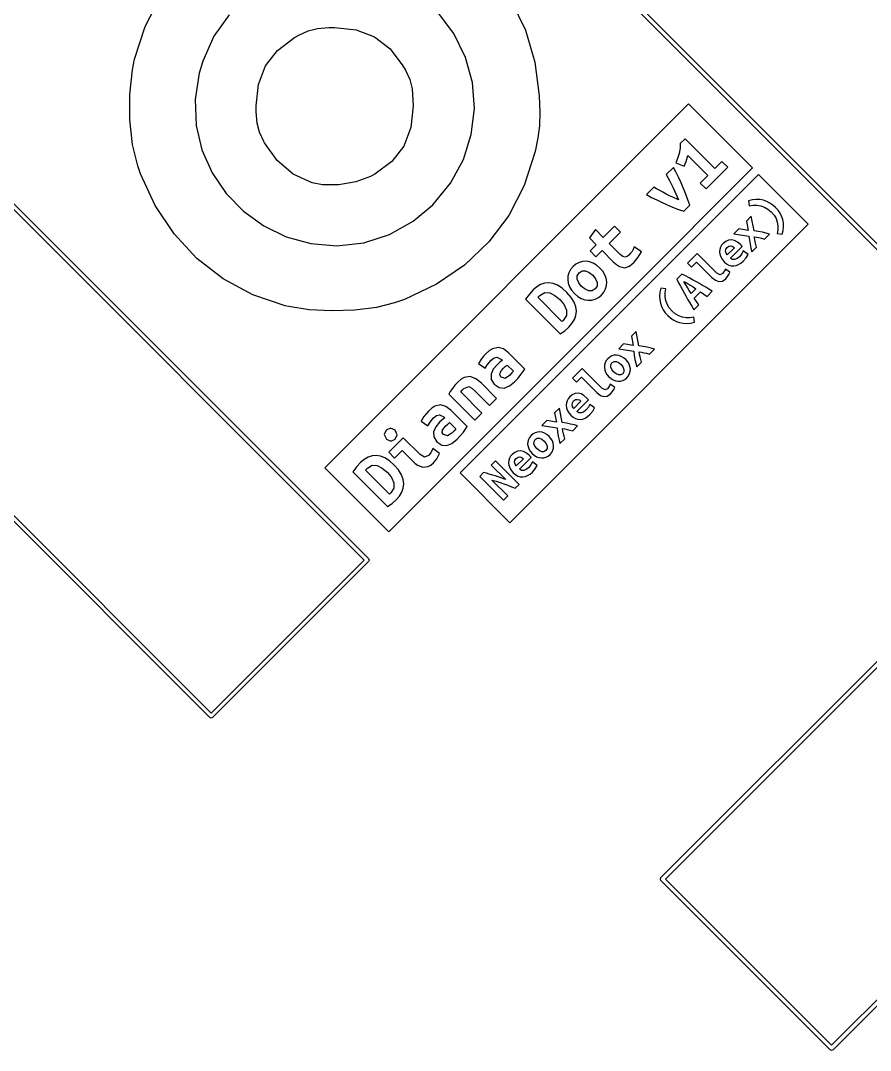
# Model space of a CAD drawing. Extents: x 105.3 to 189, y -138.1 to -56.1.
# Drawn here: x 139.24 to 164.11, y -138.14 to -108 of the extents above; entities that cross this region are included whole.
import ezdxf

# ---------------------------------------------------------------- set-up
doc = ezdxf.new("R2010")
doc.units = 0
doc.layers.add('BLACK', color=7, linetype='CONTINUOUS')

msp = doc.modelspace()

# ---------------------------------------------------------------- linework, layer by layer
at = {"layer": 'BLACK', "linetype": 'CONTINUOUS'}
for p, q in [((149.292, -123.789), (128.199, -102.696)), ((128.241, -102.569), (149.419, -123.746)), ((142.883, -108.177), (143.328, -107.309)), ((153.601, -107.421), (154.017, -108.282)), ((145.339, -107.834), (144.898, -108.46)), ((151.923, -108.382), (151.437, -107.745)), ((166.444, -116.849), (157.251, -107.656)), ((157.379, -107.614), (166.486, -116.721)), ((142.573, -109.133), (142.883, -108.177)), ((157.982, -133.078), (182.978, -108.082)), ((144.898, -108.46), (144.569, -109.187)), ((147.252, -108.501), (147.386, -108.426)), ((147.386, -108.426), (147.659, -108.302)), ((147.659, -108.302), (147.925, -108.234)), ((147.925, -108.234), (148.256, -108.207)), ((148.256, -108.207), (148.43, -108.204)), ((148.43, -108.204), (149.061, -108.271)), ((149.061, -108.271), (149.601, -108.477)), ((149.601, -108.477), (150.056, -108.827)), ((152.265, -109.08), (151.923, -108.382)), ((154.017, -108.282), (154.294, -109.215)), ((183.023, -108.217), (158.117, -133.123)), ((146.757, -108.874), (147.252, -108.501)), ((146.407, -109.329), (146.757, -108.874)), ((150.056, -108.827), (150.429, -109.322)), ((152.464, -109.818), (152.265, -109.08)), ((142.51, -109.442), (142.573, -109.133)), ((144.569, -109.187), (144.464, -109.536)), ((146.201, -109.869), (146.407, -109.329)), ((150.429, -109.322), (150.504, -109.456)), ((154.294, -109.215), (154.421, -110.208)), ((142.434, -110.162), (142.51, -109.442)), ((144.464, -109.536), (144.343, -110.315)), ((150.504, -109.456), (150.628, -109.729)), ((146.134, -110.5), (146.201, -109.869)), ((150.628, -109.729), (150.696, -109.995)), ((152.519, -110.576), (152.464, -109.818)), ((142.434, -110.315), (142.434, -110.162)), ((150.696, -109.995), (150.723, -110.326)), ((154.421, -110.208), (154.436, -110.691)), ((142.436, -110.91), (142.434, -110.315)), ((144.343, -110.315), (144.376, -111.07)), ((146.137, -110.674), (146.134, -110.5)), ((150.726, -110.5), (150.658, -111.132)), ((150.723, -110.326), (150.726, -110.5)), ((152.43, -111.333), (152.519, -110.576)), ((158.434, -110.791), (158.785, -110.44)), ((158.785, -110.44), (160.66, -112.315)), ((146.164, -111.005), (146.137, -110.674)), ((148.491, -120.734), (158.434, -110.791)), ((154.436, -110.691), (154.423, -111.078)), ((142.513, -111.628), (142.436, -110.91)), ((144.376, -111.07), (144.547, -111.789)), ((146.232, -111.271), (146.164, -111.005)), ((150.658, -111.132), (150.451, -111.674)), ((154.423, -111.078), (154.379, -111.435)), ((146.356, -111.544), (146.232, -111.271)), ((152.198, -112.068), (152.43, -111.333)), ((154.379, -111.435), (154.296, -111.831)), ((158.687, -111.458), (158.546, -111.6)), ((159.557, -112.329), (158.687, -111.458)), ((142.665, -112.255), (142.513, -111.628)), ((144.547, -111.789), (144.845, -112.456)), ((146.378, -111.584), (146.356, -111.544)), ((146.748, -112.101), (146.378, -111.584)), ((150.451, -111.674), (150.103, -112.126)), ((158.539, -111.738), (158.51, -111.888)), ((158.546, -111.6), (158.539, -111.738)), ((151.822, -112.762), (152.198, -112.068)), ((154.287, -111.867), (153.975, -112.829)), ((154.296, -111.831), (154.287, -111.867)), ((158.468, -112.034), (158.419, -112.16)), ((158.51, -111.888), (158.468, -112.034)), ((158.72, -112.121), (158.768, -111.953)), ((158.768, -111.953), (159.35, -112.536)), ((142.746, -112.483), (142.665, -112.255)), ((147.218, -112.494), (146.748, -112.101)), ((150.103, -112.126), (149.611, -112.493)), ((158.349, -112.299), (158.138, -112.509)), ((158.429, -112.452), (158.349, -112.299)), ((158.419, -112.16), (158.658, -112.265)), ((158.658, -112.265), (158.72, -112.121)), ((159.303, -112.927), (159.936, -112.293)), ((159.765, -112.122), (159.557, -112.329)), ((159.936, -112.293), (159.765, -112.122)), ((160.66, -112.315), (160.309, -112.666)), ((143.178, -113.416), (142.746, -112.483)), ((144.845, -112.456), (145.254, -113.058)), ((147.772, -112.748), (147.218, -112.494)), ((149.476, -112.566), (149.046, -112.723)), ((149.611, -112.493), (149.476, -112.566)), ((160.309, -112.666), (157.553, -115.423)), ((158.138, -112.509), (158.187, -112.593)), ((158.187, -112.593), (158.235, -112.685)), ((158.235, -112.685), (158.283, -112.782)), ((158.504, -112.603), (158.429, -112.452)), ((158.571, -112.75), (158.504, -112.603)), ((159.35, -112.536), (159.131, -112.755)), ((160.604, -112.74), (160.838, -112.506)), ((160.838, -112.506), (162.294, -113.962)), ((148.076, -112.806), (147.772, -112.748)), ((148.555, -112.805), (148.076, -112.806)), ((149.046, -112.723), (148.555, -112.805)), ((151.303, -113.393), (151.822, -112.762)), ((152.34, -121.004), (160.604, -112.74)), ((153.975, -112.829), (153.524, -113.703)), ((157.771, -112.876), (157.554, -113.093)), ((157.854, -112.926), (157.771, -112.876)), ((157.944, -112.976), (157.854, -112.926)), ((158.038, -113.027), (157.944, -112.976)), ((158.283, -112.782), (158.33, -112.881)), ((158.33, -112.881), (158.376, -112.98)), ((158.376, -112.98), (158.419, -113.076)), ((158.632, -112.895), (158.571, -112.75)), ((158.705, -113.08), (158.632, -112.895)), ((159.131, -112.755), (159.303, -112.927)), ((145.254, -113.058), (145.761, -113.58)), ((157.554, -113.093), (157.707, -113.175)), ((157.707, -113.175), (157.856, -113.25)), ((157.856, -113.25), (158.001, -113.32)), ((158.134, -113.077), (158.038, -113.027)), ((158.23, -113.126), (158.134, -113.077)), ((158.324, -113.172), (158.23, -113.126)), ((158.497, -113.252), (158.324, -113.172)), ((158.419, -113.076), (158.497, -113.252)), ((158.768, -113.251), (158.705, -113.08)), ((158.822, -113.408), (158.768, -113.251)), ((160.656, -113.246), (160.54, -113.273)), ((160.54, -113.273), (160.561, -113.422)), ((160.768, -113.235), (160.656, -113.246)), ((160.876, -113.24), (160.768, -113.235)), ((160.979, -113.261), (160.876, -113.24)), ((161.077, -113.295), (160.979, -113.261)), ((161.17, -113.342), (161.077, -113.295)), ((162.977, -137.983), (187.883, -113.077)), ((188.018, -113.122), (163.022, -138.118)), ((143.733, -114.246), (143.178, -113.416)), ((145.761, -113.58), (146.353, -114.009)), ((150.728, -113.874), (151.303, -113.393)), ((158.001, -113.32), (158.143, -113.385)), ((158.143, -113.385), (158.323, -113.461)), ((158.323, -113.461), (158.492, -113.527)), ((158.492, -113.527), (158.648, -113.582)), ((158.648, -113.582), (158.822, -113.408)), ((160.561, -113.422), (160.674, -113.402)), ((160.674, -113.402), (160.788, -113.401)), ((160.788, -113.401), (160.9, -113.419)), ((160.9, -113.419), (161.01, -113.458)), ((161.01, -113.458), (161.112, -113.518)), ((161.112, -113.518), (161.209, -113.6)), ((161.256, -113.401), (161.17, -113.342)), ((161.209, -113.6), (161.29, -113.695)), ((161.337, -113.472), (161.256, -113.401)), ((161.407, -113.552), (161.337, -113.472)), ((161.466, -113.637), (161.407, -113.552)), ((150.031, -114.262), (150.728, -113.874)), ((153.524, -113.703), (152.94, -114.481)), ((160.621, -113.73), (160.481, -113.87)), ((160.481, -113.87), (160.538, -114.143)), ((160.705, -114.154), (160.621, -113.73)), ((161.29, -113.695), (161.349, -113.795)), ((161.349, -113.795), (161.387, -113.901)), ((161.387, -113.901), (161.405, -114.011)), ((161.512, -113.727), (161.466, -113.637)), ((161.545, -113.823), (161.512, -113.727)), ((161.565, -113.923), (161.545, -113.823)), ((146.353, -114.009), (147.016, -114.329)), ((156.062, -114.12), (155.888, -114.361)), ((156.294, -114.353), (156.062, -114.12)), ((156.626, -114.021), (156.294, -114.353)), ((156.466, -114.525), (156.798, -114.193)), ((156.798, -114.193), (156.626, -114.021)), ((160.257, -114.094), (160.112, -114.239)), ((160.538, -114.143), (160.257, -114.094)), ((160.826, -114.17), (160.705, -114.154)), ((160.949, -114.194), (160.826, -114.17)), ((161.063, -114.222), (160.949, -114.194)), ((161.403, -114.122), (161.383, -114.235)), ((161.405, -114.011), (161.403, -114.122)), ((161.532, -114.256), (161.558, -114.14)), ((161.558, -114.14), (161.569, -114.029)), ((161.569, -114.029), (161.565, -113.923)), ((162.06, -114.196), (161.766, -114.49)), ((162.294, -113.962), (162.06, -114.196)), ((144.4, -114.964), (143.733, -114.246)), ((147.016, -114.329), (147.735, -114.527)), ((148.497, -114.589), (149.282, -114.502)), ((149.282, -114.502), (150.031, -114.262)), ((152.94, -114.481), (152.232, -115.156)), ((155.888, -114.361), (156.087, -114.56)), ((159.877, -114.463), (159.798, -114.527)), ((159.959, -114.426), (159.877, -114.463)), ((160.044, -114.418), (159.959, -114.426)), ((160.131, -114.438), (160.044, -114.418)), ((160.112, -114.239), (160.553, -114.31)), ((160.218, -114.485), (160.131, -114.438)), ((160.306, -114.559), (160.218, -114.485)), ((160.553, -114.31), (160.568, -114.427)), ((160.568, -114.427), (160.588, -114.548)), ((160.724, -114.405), (160.711, -114.329)), ((160.711, -114.329), (160.777, -114.339)), ((160.738, -114.477), (160.724, -114.405)), ((160.756, -114.55), (160.738, -114.477)), ((160.777, -114.339), (160.849, -114.353)), ((160.849, -114.353), (160.928, -114.37)), ((160.928, -114.37), (161.012, -114.394)), ((161.012, -114.394), (161.156, -114.25)), ((161.156, -114.25), (161.063, -114.222)), ((161.383, -114.235), (161.532, -114.256)), ((161.766, -114.49), (161.58, -114.675)), ((147.735, -114.527), (148.497, -114.589)), ((161.58, -114.675), (153.796, -122.46)), ((156.087, -114.56), (155.907, -114.74)), ((155.907, -114.74), (156.079, -114.912)), ((156.079, -114.912), (156.259, -114.732)), ((156.259, -114.732), (156.584, -115.057)), ((156.786, -114.844), (156.466, -114.525)), ((157.134, -114.757), (157.093, -114.81)), ((157.169, -114.697), (157.134, -114.757)), ((157.2, -114.622), (157.169, -114.697)), ((157.407, -114.772), (157.2, -114.622)), ((157.317, -114.929), (157.407, -114.772)), ((159.703, -114.701), (159.697, -114.77)), ((159.697, -114.77), (159.705, -114.841)), ((159.723, -114.637), (159.703, -114.701)), ((159.755, -114.578), (159.723, -114.637)), ((159.798, -114.527), (159.755, -114.578)), ((159.87, -114.753), (159.878, -114.695)), ((159.886, -114.809), (159.87, -114.753)), ((159.878, -114.695), (159.915, -114.64)), ((159.915, -114.64), (159.972, -114.602)), ((160.129, -114.649), (159.918, -114.86)), ((159.972, -114.602), (160.029, -114.596)), ((160.013, -114.955), (160.355, -114.613)), ((160.029, -114.596), (160.082, -114.614)), ((160.082, -114.614), (160.129, -114.649)), ((160.334, -114.588), (160.306, -114.559)), ((160.355, -114.613), (160.334, -114.588)), ((160.392, -114.744), (160.347, -114.826)), ((160.529, -114.843), (160.392, -114.744)), ((160.588, -114.548), (160.611, -114.663)), ((160.611, -114.663), (160.638, -114.768)), ((160.638, -114.768), (160.779, -114.628)), ((160.779, -114.628), (160.756, -114.55)), ((145.171, -115.56), (144.4, -114.964)), ((155.587, -115.079), (155.493, -115.128)), ((155.686, -115.051), (155.587, -115.079)), ((155.789, -115.045), (155.686, -115.051)), ((155.893, -115.061), (155.789, -115.045)), ((155.997, -115.1), (155.893, -115.061)), ((156.098, -115.16), (155.997, -115.1)), ((156.584, -115.057), (156.679, -115.141)), ((156.865, -114.907), (156.786, -114.844)), ((156.931, -114.925), (156.865, -114.907)), ((156.988, -114.908), (156.931, -114.925)), ((157.042, -114.865), (156.988, -114.908)), ((157.093, -114.81), (157.042, -114.865)), ((157.059, -115.185), (157.198, -115.068)), ((157.198, -115.068), (157.317, -114.929)), ((159.045, -114.816), (158.761, -115.1)), ((158.761, -115.1), (158.876, -115.215)), ((158.876, -115.215), (159.022, -115.069)), ((159.022, -115.069), (159.47, -115.517)), ((159.618, -115.389), (159.045, -114.816)), ((159.705, -114.841), (159.729, -114.914)), ((159.729, -114.914), (159.77, -114.987)), ((159.77, -114.987), (159.83, -115.057)), ((159.83, -115.057), (159.898, -115.116)), ((159.918, -114.86), (159.886, -114.809)), ((160.07, -114.991), (160.013, -114.955)), ((160.137, -114.994), (160.07, -114.991)), ((160.208, -114.968), (160.137, -114.994)), ((160.277, -114.914), (160.208, -114.968)), ((160.253, -115.143), (160.323, -115.099)), ((160.347, -114.826), (160.277, -114.914)), ((160.323, -115.099), (160.391, -115.04)), ((160.391, -115.04), (160.474, -114.94)), ((160.474, -114.94), (160.529, -114.843)), ((152.232, -115.156), (151.408, -115.718)), ((155.287, -115.379), (155.258, -115.479)), ((155.336, -115.285), (155.287, -115.379)), ((155.407, -115.2), (155.336, -115.285)), ((155.493, -115.128), (155.407, -115.2)), ((155.532, -115.467), (155.587, -115.38)), ((155.587, -115.38), (155.676, -115.323)), ((155.676, -115.323), (155.774, -115.323)), ((155.774, -115.323), (155.878, -115.369)), ((155.878, -115.369), (155.983, -115.456)), ((156.193, -115.242), (156.098, -115.16)), ((156.276, -115.338), (156.193, -115.242)), ((156.337, -115.44), (156.276, -115.338)), ((156.679, -115.141), (156.765, -115.197)), ((156.765, -115.197), (156.919, -115.233)), ((156.919, -115.233), (157.059, -115.185)), ((159.712, -115.44), (159.618, -115.389)), ((159.785, -115.405), (159.712, -115.44)), ((159.844, -115.325), (159.785, -115.405)), ((159.866, -115.273), (159.844, -115.325)), ((159.995, -115.366), (159.866, -115.273)), ((159.898, -115.116), (159.968, -115.155)), ((159.968, -115.155), (160.039, -115.177)), ((159.969, -115.432), (159.988, -115.389)), ((159.988, -115.389), (159.995, -115.366)), ((160.039, -115.177), (160.111, -115.182)), ((160.111, -115.182), (160.182, -115.171)), ((160.182, -115.171), (160.253, -115.143)), ((146.034, -116.024), (145.171, -115.56)), ((154.576, -115.685), (154.458, -115.724)), ((154.697, -115.675), (154.576, -115.685)), ((154.823, -115.697), (154.697, -115.675)), ((154.954, -115.749), (154.823, -115.697)), ((155.258, -115.479), (155.252, -115.582)), ((155.252, -115.582), (155.268, -115.686)), ((155.268, -115.686), (155.306, -115.791)), ((155.53, -115.567), (155.532, -115.467)), ((155.574, -115.673), (155.53, -115.567)), ((155.659, -115.779), (155.574, -115.673)), ((155.983, -115.456), (156.068, -115.562)), ((156.068, -115.562), (156.113, -115.669)), ((156.113, -115.669), (156.111, -115.769)), ((156.376, -115.543), (156.337, -115.44)), ((156.394, -115.648), (156.376, -115.543)), ((156.389, -115.751), (156.394, -115.648)), ((157.553, -115.423), (156.591, -116.384)), ((158.595, -115.421), (158.445, -115.572)), ((158.445, -115.572), (158.498, -115.672)), ((158.498, -115.672), (158.553, -115.775)), ((158.697, -115.474), (158.595, -115.421)), ((158.705, -115.73), (158.651, -115.634)), ((158.651, -115.634), (158.747, -115.688)), ((158.802, -115.529), (158.697, -115.474)), ((158.747, -115.688), (158.834, -115.74)), ((158.908, -115.587), (158.802, -115.529)), ((159.017, -115.647), (158.908, -115.587)), ((159.106, -115.697), (159.017, -115.647)), ((159.198, -115.75), (159.106, -115.697)), ((159.47, -115.517), (159.577, -115.601)), ((159.577, -115.601), (159.679, -115.638)), ((159.679, -115.638), (159.778, -115.624)), ((159.778, -115.624), (159.875, -115.556)), ((159.875, -115.556), (159.933, -115.489)), ((159.933, -115.489), (159.969, -115.432)), ((151.408, -115.718), (150.475, -116.161)), ((154.129, -116.003), (154.016, -116.156)), ((154.24, -115.882), (154.129, -116.003)), ((154.346, -115.791), (154.24, -115.882)), ((154.458, -115.724), (154.346, -115.791)), ((154.439, -116.043), (154.581, -115.96)), ((154.581, -115.96), (154.728, -115.969)), ((154.728, -115.969), (154.877, -116.047)), ((155.089, -115.835), (154.954, -115.749)), ((155.228, -115.957), (155.089, -115.835)), ((155.353, -116.101), (155.228, -115.957)), ((155.306, -115.791), (155.366, -115.892)), ((155.366, -115.892), (155.447, -115.988)), ((155.447, -115.988), (155.544, -116.071)), ((155.765, -115.865), (155.659, -115.779)), ((155.869, -115.913), (155.765, -115.865)), ((155.968, -115.913), (155.869, -115.913)), ((156.057, -115.856), (155.968, -115.913)), ((156.111, -115.769), (156.057, -115.856)), ((156.24, -116.033), (156.313, -115.945)), ((156.313, -115.945), (156.362, -115.851)), ((156.362, -115.851), (156.389, -115.751)), ((157.951, -115.951), (157.941, -116.063)), ((157.978, -115.834), (157.951, -115.951)), ((158.127, -115.856), (157.978, -115.834)), ((158.106, -116.082), (158.107, -115.969)), ((158.107, -115.969), (158.127, -115.856)), ((158.553, -115.775), (158.609, -115.881)), ((158.609, -115.881), (158.668, -115.99)), ((158.668, -115.99), (158.717, -116.079)), ((158.757, -115.817), (158.705, -115.73)), ((158.81, -115.902), (158.757, -115.817)), ((158.868, -115.988), (158.81, -115.902)), ((158.834, -115.74), (158.919, -115.794)), ((159.004, -115.852), (158.868, -115.988)), ((158.919, -115.794), (159.004, -115.852)), ((158.957, -116.128), (159.142, -115.943)), ((159.142, -115.943), (159.335, -116.071)), ((159.291, -115.805), (159.198, -115.75)), ((159.386, -115.863), (159.291, -115.805)), ((159.335, -116.071), (159.483, -115.923)), ((159.483, -115.923), (159.386, -115.863)), ((146.98, -116.348), (146.034, -116.024)), ((150.185, -116.266), (149.654, -116.395)), ((150.475, -116.161), (150.185, -116.266)), ((154.016, -116.156), (155.033, -117.173)), ((154.383, -116.109), (154.409, -116.074)), ((155.084, -116.809), (154.383, -116.109)), ((154.409, -116.074), (154.439, -116.043)), ((154.877, -116.047), (155.018, -116.168)), ((155.018, -116.168), (155.089, -116.245)), ((155.089, -116.245), (155.148, -116.323)), ((155.439, -116.24), (155.353, -116.101)), ((155.488, -116.376), (155.439, -116.24)), ((155.544, -116.071), (155.645, -116.132)), ((155.645, -116.132), (155.749, -116.17)), ((155.749, -116.17), (155.854, -116.187)), ((155.854, -116.187), (155.958, -116.182)), ((155.958, -116.182), (156.058, -116.155)), ((156.058, -116.155), (156.153, -116.106)), ((156.153, -116.106), (156.24, -116.033)), ((157.941, -116.063), (157.946, -116.17)), ((157.946, -116.17), (157.966, -116.274)), ((157.966, -116.274), (158.001, -116.372)), ((158.124, -116.195), (158.106, -116.082)), ((158.163, -116.304), (158.124, -116.195)), ((158.224, -116.407), (158.163, -116.304)), ((158.717, -116.079), (158.768, -116.171)), ((158.768, -116.171), (158.823, -116.266)), ((158.823, -116.266), (158.881, -116.363)), ((159.086, -116.32), (158.957, -116.128)), ((147.088, -116.373), (146.98, -116.348)), ((147.682, -116.463), (147.088, -116.373)), ((148.346, -116.495), (147.682, -116.463)), ((149.022, -116.472), (148.346, -116.495)), ((149.654, -116.395), (149.022, -116.472)), ((156.591, -116.384), (150.588, -122.387)), ((155.148, -116.323), (155.217, -116.477)), ((155.217, -116.477), (155.214, -116.628)), ((155.505, -116.506), (155.488, -116.376)), ((155.49, -116.632), (155.505, -116.506)), ((158.001, -116.372), (158.047, -116.464)), ((158.047, -116.464), (158.106, -116.551)), ((158.106, -116.551), (158.178, -116.631)), ((158.306, -116.503), (158.224, -116.407)), ((158.4, -116.584), (158.306, -116.503)), ((158.501, -116.644), (158.4, -116.584)), ((158.881, -116.363), (158.942, -116.464)), ((158.942, -116.464), (159.086, -116.32)), ((155.104, -116.793), (155.084, -116.809)), ((155.122, -116.774), (155.104, -116.793)), ((155.214, -116.628), (155.122, -116.774)), ((155.281, -116.976), (155.375, -116.867)), ((155.375, -116.867), (155.446, -116.752)), ((155.446, -116.752), (155.49, -116.632)), ((158.178, -116.631), (158.257, -116.702)), ((158.257, -116.702), (158.342, -116.76)), ((158.342, -116.76), (158.432, -116.806)), ((158.432, -116.806), (158.528, -116.84)), ((158.607, -116.682), (158.501, -116.644)), ((158.528, -116.84), (158.629, -116.86)), ((158.716, -116.699), (158.607, -116.682)), ((158.629, -116.86), (158.735, -116.864)), ((158.827, -116.698), (158.716, -116.699)), ((158.735, -116.864), (158.845, -116.853)), ((158.94, -116.677), (158.827, -116.698)), ((158.845, -116.853), (158.961, -116.827)), ((158.961, -116.827), (158.94, -116.677)), ((155.033, -117.173), (155.166, -117.079)), ((155.166, -117.079), (155.281, -116.976)), ((157.254, -117.097), (157.114, -117.237)), ((157.337, -117.521), (157.254, -117.097)), ((156.889, -117.462), (156.744, -117.607)), ((157.171, -117.51), (156.889, -117.462)), ((157.114, -117.237), (157.171, -117.51)), ((152.791, -117.821), (152.727, -117.901)), ((152.863, -117.744), (152.791, -117.821)), ((152.958, -117.66), (152.863, -117.744)), ((153.048, -117.604), (152.958, -117.66)), ((153.215, -117.565), (153.048, -117.604)), ((153.372, -117.61), (153.215, -117.565)), ((153.523, -117.727), (153.372, -117.61)), ((153.994, -118.199), (153.523, -117.727)), ((156.548, -117.816), (156.485, -117.849)), ((156.614, -117.797), (156.548, -117.816)), ((156.683, -117.793), (156.614, -117.797)), ((156.752, -117.804), (156.683, -117.793)), ((156.744, -117.607), (157.185, -117.677)), ((156.821, -117.83), (156.752, -117.804)), ((157.185, -117.677), (157.201, -117.795)), ((157.201, -117.795), (157.22, -117.915)), ((157.459, -117.538), (157.337, -117.521)), ((157.356, -117.773), (157.344, -117.697)), ((157.344, -117.697), (157.41, -117.707)), ((157.371, -117.845), (157.356, -117.773)), ((157.41, -117.707), (157.482, -117.72)), ((157.582, -117.562), (157.459, -117.538)), ((157.482, -117.72), (157.56, -117.738)), ((157.56, -117.738), (157.645, -117.762)), ((157.695, -117.59), (157.582, -117.562)), ((157.645, -117.762), (157.788, -117.618)), ((157.788, -117.618), (157.695, -117.59)), ((152.727, -117.901), (152.642, -118.035)), ((152.642, -118.035), (152.837, -118.173)), ((152.837, -118.173), (152.906, -118.065)), ((152.906, -118.065), (153.011, -117.943)), ((153.011, -117.943), (153.098, -117.875)), ((153.183, -118.071), (153.072, -118.206)), ((153.098, -117.875), (153.178, -117.854)), ((153.178, -117.854), (153.314, -117.916)), ((153.262, -117.998), (153.183, -118.071)), ((153.339, -117.941), (153.262, -117.998)), ((153.314, -117.916), (153.339, -117.941)), ((153.424, -118.124), (153.479, -118.081)), ((153.479, -118.081), (153.661, -118.263)), ((156.328, -118.083), (156.324, -118.151)), ((156.347, -118.016), (156.328, -118.083)), ((156.381, -117.953), (156.347, -118.016)), ((156.428, -117.896), (156.381, -117.953)), ((156.485, -117.849), (156.428, -117.896)), ((156.51, -118.141), (156.511, -118.075)), ((156.511, -118.075), (156.548, -118.016)), ((156.548, -118.016), (156.607, -117.979)), ((156.607, -117.979), (156.672, -117.978)), ((156.672, -117.978), (156.741, -118.009)), ((156.741, -118.009), (156.812, -118.067)), ((156.812, -118.067), (156.869, -118.138)), ((156.888, -117.87), (156.821, -117.83)), ((156.952, -117.924), (156.888, -117.87)), ((157.007, -117.989), (156.952, -117.924)), ((157.048, -118.056), (157.007, -117.989)), ((157.074, -118.125), (157.048, -118.056)), ((157.22, -117.915), (157.244, -118.031)), ((157.244, -118.031), (157.271, -118.135)), ((157.271, -118.135), (157.411, -117.995)), ((157.389, -117.917), (157.371, -117.845)), ((157.411, -117.995), (157.389, -117.917)), ((152.396, -118.417), (152.224, -118.442)), ((152.562, -118.481), (152.396, -118.417)), ((153.072, -118.206), (153.009, -118.352)), ((153.009, -118.352), (153.013, -118.5)), ((153.265, -118.372), (153.273, -118.307)), ((153.3, -118.434), (153.265, -118.372)), ((153.273, -118.307), (153.311, -118.24)), ((153.311, -118.24), (153.37, -118.173)), ((153.37, -118.173), (153.424, -118.124)), ((153.545, -118.389), (153.418, -118.471)), ((153.609, -118.322), (153.545, -118.389)), ((153.661, -118.263), (153.609, -118.322)), ((153.798, -118.462), (153.883, -118.357)), ((153.883, -118.357), (153.994, -118.199)), ((155.678, -118.184), (155.394, -118.468)), ((156.25, -118.756), (155.678, -118.184)), ((156.324, -118.151), (156.335, -118.221)), ((156.335, -118.221), (156.36, -118.29)), ((156.36, -118.29), (156.4, -118.358)), ((156.4, -118.358), (156.455, -118.422)), ((156.455, -118.422), (156.519, -118.477)), ((156.539, -118.212), (156.51, -118.141)), ((156.596, -118.282), (156.539, -118.212)), ((156.666, -118.34), (156.596, -118.282)), ((156.736, -118.372), (156.666, -118.34)), ((156.802, -118.372), (156.736, -118.372)), ((156.861, -118.334), (156.802, -118.372)), ((156.897, -118.276), (156.861, -118.334)), ((156.869, -118.138), (156.899, -118.209)), ((156.899, -118.209), (156.897, -118.276)), ((156.983, -118.452), (157.032, -118.393)), ((157.032, -118.393), (157.065, -118.33)), ((157.065, -118.33), (157.083, -118.264)), ((157.086, -118.195), (157.074, -118.125)), ((157.083, -118.264), (157.086, -118.195)), ((151.952, -118.668), (151.877, -118.763)), ((152.041, -118.572), (151.952, -118.668)), ((152.134, -118.493), (152.041, -118.572)), ((152.224, -118.442), (152.134, -118.493)), ((152.208, -118.766), (152.359, -118.712)), ((152.359, -118.712), (152.443, -118.758)), ((152.644, -118.539), (152.562, -118.481)), ((152.725, -118.613), (152.644, -118.539)), ((153.171, -119.059), (152.725, -118.613)), ((153.013, -118.5), (153.102, -118.643)), ((153.102, -118.643), (153.247, -118.742)), ((153.418, -118.471), (153.3, -118.434)), ((153.396, -118.755), (153.545, -118.694)), ((153.545, -118.694), (153.696, -118.571)), ((153.696, -118.571), (153.798, -118.462)), ((155.394, -118.468), (155.508, -118.582)), ((155.508, -118.582), (155.654, -118.436)), ((155.654, -118.436), (156.102, -118.884)), ((156.476, -118.692), (156.418, -118.773)), ((156.498, -118.641), (156.476, -118.692)), ((156.628, -118.734), (156.498, -118.641)), ((156.519, -118.477), (156.587, -118.518)), ((156.587, -118.518), (156.656, -118.543)), ((156.656, -118.543), (156.726, -118.555)), ((156.726, -118.555), (156.795, -118.551)), ((156.795, -118.551), (156.862, -118.533)), ((156.862, -118.533), (156.925, -118.5)), ((156.925, -118.5), (156.983, -118.452)), ((151.816, -118.853), (151.768, -118.929)), ((151.768, -118.929), (152.534, -119.695)), ((151.877, -118.763), (151.816, -118.853)), ((152.12, -118.867), (152.163, -118.814)), ((152.741, -119.488), (152.12, -118.867)), ((152.163, -118.814), (152.208, -118.766)), ((152.443, -118.758), (152.544, -118.847)), ((152.544, -118.847), (152.964, -119.266)), ((153.247, -118.742), (153.396, -118.755)), ((155.307, -119.017), (155.265, -119.068)), ((155.387, -118.953), (155.307, -119.017)), ((155.469, -118.917), (155.387, -118.953)), ((155.554, -118.908), (155.469, -118.917)), ((155.641, -118.928), (155.554, -118.908)), ((155.728, -118.975), (155.641, -118.928)), ((155.816, -119.049), (155.728, -118.975)), ((156.102, -118.884), (156.209, -118.969)), ((156.209, -118.969), (156.312, -119.006)), ((156.345, -118.808), (156.25, -118.756)), ((156.312, -119.006), (156.411, -118.992)), ((156.418, -118.773), (156.345, -118.808)), ((156.411, -118.992), (156.507, -118.923)), ((156.507, -118.923), (156.565, -118.857)), ((156.565, -118.857), (156.601, -118.799)), ((156.601, -118.799), (156.62, -118.757)), ((156.62, -118.757), (156.628, -118.734)), ((151.364, -119.288), (151.274, -119.344)), ((151.532, -119.248), (151.364, -119.288)), ((151.688, -119.294), (151.532, -119.248)), ((151.839, -119.411), (151.688, -119.294)), ((152.964, -119.266), (153.171, -119.059)), ((155.213, -119.191), (155.207, -119.26)), ((155.207, -119.26), (155.215, -119.331)), ((155.233, -119.127), (155.213, -119.191)), ((155.265, -119.068), (155.233, -119.127)), ((155.38, -119.243), (155.388, -119.186)), ((155.396, -119.299), (155.38, -119.243)), ((155.388, -119.186), (155.425, -119.13)), ((155.428, -119.35), (155.396, -119.299)), ((155.425, -119.13), (155.482, -119.092)), ((155.639, -119.139), (155.428, -119.35)), ((155.482, -119.092), (155.539, -119.086)), ((155.523, -119.445), (155.865, -119.103)), ((155.539, -119.086), (155.592, -119.104)), ((155.592, -119.104), (155.639, -119.139)), ((155.857, -119.316), (155.787, -119.404)), ((155.843, -119.078), (155.816, -119.049)), ((155.865, -119.103), (155.843, -119.078)), ((155.902, -119.234), (155.857, -119.316)), ((156.039, -119.333), (155.902, -119.234)), ((151.043, -119.585), (150.958, -119.719)), ((151.107, -119.505), (151.043, -119.585)), ((151.179, -119.428), (151.107, -119.505)), ((151.274, -119.344), (151.179, -119.428)), ((151.222, -119.749), (151.327, -119.626)), ((151.327, -119.626), (151.414, -119.559)), ((151.414, -119.559), (151.495, -119.538)), ((151.495, -119.538), (151.63, -119.599)), ((151.655, -119.625), (151.578, -119.682)), ((151.63, -119.599), (151.655, -119.625)), ((152.31, -119.882), (151.839, -119.411)), ((152.534, -119.695), (152.741, -119.488)), ((155.009, -119.342), (154.869, -119.482)), ((154.869, -119.482), (154.926, -119.755)), ((155.092, -119.766), (155.009, -119.342)), ((155.215, -119.331), (155.239, -119.404)), ((155.239, -119.404), (155.28, -119.477)), ((155.28, -119.477), (155.34, -119.548)), ((155.34, -119.548), (155.408, -119.606)), ((155.408, -119.606), (155.478, -119.645)), ((155.58, -119.481), (155.523, -119.445)), ((155.647, -119.484), (155.58, -119.481)), ((155.718, -119.458), (155.647, -119.484)), ((155.787, -119.404), (155.718, -119.458)), ((155.763, -119.633), (155.833, -119.589)), ((155.833, -119.589), (155.901, -119.53)), ((155.901, -119.53), (155.984, -119.43)), ((155.984, -119.43), (156.039, -119.333)), ((150.068, -119.93), (149.94, -119.987)), ((150.204, -119.988), (150.068, -119.93)), ((150.958, -119.719), (151.154, -119.857)), ((151.154, -119.857), (151.222, -119.749)), ((151.389, -119.89), (151.325, -120.036)), ((151.499, -119.754), (151.389, -119.89)), ((151.578, -119.682), (151.499, -119.754)), ((151.589, -119.991), (151.628, -119.924)), ((151.628, -119.924), (151.686, -119.857)), ((151.686, -119.857), (151.74, -119.807)), ((151.74, -119.807), (151.795, -119.765)), ((151.795, -119.765), (151.977, -119.946)), ((152.199, -120.041), (152.31, -119.882)), ((154.644, -119.707), (154.499, -119.852)), ((154.499, -119.852), (154.94, -119.923)), ((154.926, -119.755), (154.644, -119.707)), ((154.94, -119.923), (154.955, -120.04)), ((155.214, -119.783), (155.092, -119.766)), ((155.337, -119.807), (155.214, -119.783)), ((155.45, -119.835), (155.337, -119.807)), ((155.399, -120.007), (155.543, -119.863)), ((155.543, -119.863), (155.45, -119.835)), ((155.478, -119.645), (155.549, -119.667)), ((155.549, -119.667), (155.621, -119.672)), ((155.621, -119.672), (155.692, -119.661)), ((155.692, -119.661), (155.763, -119.633)), ((149.94, -119.987), (149.883, -120.114)), ((149.883, -120.114), (149.943, -120.249)), ((150.261, -120.123), (150.204, -119.988)), ((150.204, -120.251), (150.261, -120.123)), ((150.44, -120.207), (150.3, -120.347)), ((150.93, -120.697), (150.44, -120.207)), ((151.325, -120.036), (151.329, -120.184)), ((151.329, -120.184), (151.418, -120.327)), ((151.581, -120.056), (151.589, -119.991)), ((151.617, -120.118), (151.581, -120.056)), ((151.734, -120.154), (151.617, -120.118)), ((151.861, -120.073), (151.734, -120.154)), ((151.926, -120.006), (151.861, -120.073)), ((151.977, -119.946), (151.926, -120.006)), ((152.012, -120.254), (152.115, -120.145)), ((152.115, -120.145), (152.199, -120.041)), ((154.136, -120.198), (154.102, -120.261)), ((154.183, -120.141), (154.136, -120.198)), ((154.24, -120.094), (154.183, -120.141)), ((154.303, -120.061), (154.24, -120.094)), ((154.369, -120.042), (154.303, -120.061)), ((154.303, -120.262), (154.362, -120.224)), ((154.362, -120.224), (154.427, -120.223)), ((154.437, -120.038), (154.369, -120.042)), ((154.427, -120.223), (154.496, -120.255)), ((154.507, -120.049), (154.437, -120.038)), ((154.576, -120.075), (154.507, -120.049)), ((154.643, -120.115), (154.576, -120.075)), ((154.707, -120.169), (154.643, -120.115)), ((154.762, -120.234), (154.707, -120.169)), ((154.955, -120.04), (154.975, -120.16)), ((154.975, -120.16), (154.999, -120.276)), ((155.111, -120.018), (155.099, -119.942)), ((155.099, -119.942), (155.165, -119.952)), ((155.126, -120.09), (155.111, -120.018)), ((155.144, -120.162), (155.126, -120.09)), ((155.166, -120.24), (155.144, -120.162)), ((155.165, -119.952), (155.237, -119.965)), ((155.237, -119.965), (155.315, -119.983)), ((155.315, -119.983), (155.399, -120.007)), ((149.943, -120.249), (150.077, -120.308)), ((150.3, -120.347), (150.014, -120.633)), ((150.077, -120.308), (150.204, -120.251)), ((151.303, -120.526), (151.244, -120.648)), ((151.497, -120.665), (151.303, -120.526)), ((151.418, -120.327), (151.564, -120.425)), ((151.564, -120.425), (151.712, -120.439)), ((151.712, -120.439), (151.862, -120.378)), ((151.862, -120.378), (152.012, -120.254)), ((154.083, -120.328), (154.079, -120.396)), ((154.079, -120.396), (154.09, -120.466)), ((154.102, -120.261), (154.083, -120.328)), ((154.09, -120.466), (154.115, -120.535)), ((154.265, -120.386), (154.266, -120.32)), ((154.294, -120.457), (154.265, -120.386)), ((154.266, -120.32), (154.303, -120.262)), ((154.351, -120.528), (154.294, -120.457)), ((154.421, -120.585), (154.351, -120.528)), ((154.496, -120.255), (154.567, -120.312)), ((154.567, -120.312), (154.624, -120.383)), ((154.652, -120.521), (154.616, -120.579)), ((154.624, -120.383), (154.654, -120.454)), ((154.654, -120.454), (154.652, -120.521)), ((154.803, -120.301), (154.762, -120.234)), ((154.829, -120.371), (154.803, -120.301)), ((154.82, -120.575), (154.837, -120.509)), ((154.84, -120.44), (154.829, -120.371)), ((154.837, -120.509), (154.84, -120.44)), ((154.999, -120.276), (155.026, -120.381)), ((155.026, -120.381), (155.166, -120.24)), ((148.14, -121.085), (148.491, -120.734)), ((149.407, -120.776), (149.295, -120.842)), ((149.524, -120.736), (149.407, -120.776)), ((149.646, -120.727), (149.524, -120.736)), ((149.772, -120.748), (149.646, -120.727)), ((149.903, -120.8), (149.772, -120.748)), ((150.038, -120.886), (149.903, -120.8)), ((150.014, -120.633), (150.185, -120.805)), ((150.185, -120.805), (150.404, -120.586)), ((150.404, -120.586), (150.696, -120.878)), ((151.061, -120.776), (150.93, -120.697)), ((151.182, -120.724), (151.061, -120.776)), ((151.244, -120.648), (151.182, -120.724)), ((151.325, -120.941), (151.418, -120.827)), ((151.418, -120.827), (151.497, -120.665)), ((153.55, -120.81), (153.529, -120.875)), ((153.582, -120.752), (153.55, -120.81)), ((153.624, -120.7), (153.582, -120.752)), ((153.703, -120.637), (153.624, -120.7)), ((153.785, -120.6), (153.703, -120.637)), ((153.704, -120.869), (153.741, -120.814)), ((153.741, -120.814), (153.798, -120.776)), ((153.955, -120.823), (153.744, -121.034)), ((153.87, -120.592), (153.785, -120.6)), ((153.798, -120.776), (153.855, -120.77)), ((153.839, -121.129), (154.182, -120.787)), ((153.855, -120.77), (153.908, -120.787)), ((153.957, -120.612), (153.87, -120.592)), ((153.908, -120.787), (153.955, -120.823)), ((154.044, -120.658), (153.957, -120.612)), ((154.132, -120.733), (154.044, -120.658)), ((154.115, -120.535), (154.155, -120.603)), ((154.16, -120.762), (154.132, -120.733)), ((154.155, -120.603), (154.21, -120.667)), ((154.182, -120.787), (154.16, -120.762)), ((154.21, -120.667), (154.274, -120.722)), ((154.274, -120.722), (154.341, -120.763)), ((154.341, -120.763), (154.411, -120.789)), ((154.411, -120.789), (154.481, -120.8)), ((154.491, -120.617), (154.421, -120.585)), ((154.481, -120.8), (154.55, -120.796)), ((154.557, -120.617), (154.491, -120.617)), ((154.55, -120.796), (154.616, -120.778)), ((154.616, -120.579), (154.557, -120.617)), ((154.616, -120.778), (154.68, -120.745)), ((154.68, -120.745), (154.738, -120.697)), ((154.738, -120.697), (154.787, -120.639)), ((154.787, -120.639), (154.82, -120.575)), ((150.015, -122.96), (148.14, -121.085)), ((149.078, -121.054), (148.965, -121.208)), ((149.189, -120.933), (149.078, -121.054)), ((149.295, -120.842), (149.189, -120.933)), ((149.332, -121.16), (149.358, -121.126)), ((149.358, -121.126), (149.387, -121.095)), ((149.387, -121.095), (149.53, -121.011)), ((149.53, -121.011), (149.677, -121.021)), ((149.677, -121.021), (149.825, -121.098)), ((149.825, -121.098), (149.967, -121.219)), ((150.177, -121.009), (150.038, -120.886)), ((150.302, -121.152), (150.177, -121.009)), ((150.696, -120.878), (150.777, -120.952)), ((150.777, -120.952), (150.856, -121.011)), ((150.856, -121.011), (151.011, -121.073)), ((151.011, -121.073), (151.166, -121.053)), ((151.166, -121.053), (151.245, -121.01)), ((151.245, -121.01), (151.325, -120.941)), ((152.106, -121.238), (152.34, -121.004)), ((153.134, -120.882), (153.01, -121.007)), ((153.01, -121.007), (153.437, -121.435)), ((153.829, -121.577), (153.134, -120.882)), ((153.529, -120.875), (153.523, -120.943)), ((153.523, -120.943), (153.531, -121.015)), ((153.531, -121.015), (153.555, -121.088)), ((153.555, -121.088), (153.596, -121.161)), ((153.696, -120.927), (153.704, -120.869)), ((153.712, -120.983), (153.696, -120.927)), ((153.744, -121.034), (153.712, -120.983)), ((153.896, -121.165), (153.839, -121.129)), ((154.103, -121.088), (154.034, -121.141)), ((154.173, -121), (154.103, -121.088)), ((154.219, -120.918), (154.173, -121)), ((154.217, -121.213), (154.3, -121.114)), ((154.356, -121.017), (154.219, -120.918)), ((154.3, -121.114), (154.356, -121.017)), ((137.981, -121.431), (144.816, -128.265)), ((148.965, -121.208), (149.982, -122.225)), ((150.032, -121.861), (149.332, -121.16)), ((149.967, -121.219), (150.038, -121.297)), ((150.038, -121.297), (150.096, -121.374)), ((150.096, -121.374), (150.166, -121.528)), ((150.388, -121.292), (150.302, -121.152)), ((150.437, -121.427), (150.388, -121.292)), ((150.453, -121.558), (150.437, -121.427)), ((153.562, -122.694), (152.106, -121.238)), ((152.787, -121.229), (152.676, -121.34)), ((152.676, -121.34), (153.371, -122.035)), ((152.87, -121.249), (152.787, -121.229)), ((152.957, -121.273), (152.87, -121.249)), ((153.046, -121.3), (152.957, -121.273)), ((153.134, -121.327), (153.046, -121.3)), ((153.219, -121.355), (153.134, -121.327)), ((153.3, -121.383), (153.219, -121.355)), ((153.374, -121.411), (153.3, -121.383)), ((153.437, -121.435), (153.374, -121.411)), ((153.596, -121.161), (153.656, -121.231)), ((153.656, -121.231), (153.724, -121.289)), ((153.724, -121.289), (153.794, -121.329)), ((153.794, -121.329), (153.865, -121.351)), ((153.865, -121.351), (153.937, -121.356)), ((153.963, -121.168), (153.896, -121.165)), ((153.937, -121.356), (154.008, -121.344)), ((154.034, -121.141), (153.963, -121.168)), ((154.008, -121.344), (154.079, -121.317)), ((154.079, -121.317), (154.149, -121.273)), ((154.149, -121.273), (154.217, -121.213)), ((144.773, -128.392), (137.939, -121.558)), ((150.163, -121.68), (150.071, -121.825)), ((150.166, -121.528), (150.163, -121.68)), ((150.394, -121.804), (150.438, -121.683)), ((150.438, -121.683), (150.453, -121.558)), ((153.496, -121.911), (153.034, -121.449)), ((153.034, -121.449), (153.153, -121.484)), ((153.153, -121.484), (153.27, -121.522)), ((153.27, -121.522), (153.385, -121.56)), ((153.385, -121.56), (153.497, -121.601)), ((153.497, -121.601), (153.609, -121.644)), ((153.609, -121.644), (153.718, -121.688)), ((153.718, -121.688), (153.829, -121.577)), ((150.052, -121.844), (150.032, -121.861)), ((150.071, -121.825), (150.052, -121.844)), ((150.115, -122.13), (150.229, -122.028)), ((150.229, -122.028), (150.324, -121.919)), ((150.324, -121.919), (150.394, -121.804)), ((153.371, -122.035), (153.496, -121.911)), ((149.982, -122.225), (150.115, -122.13)), ((150.366, -122.609), (150.015, -122.96)), ((150.588, -122.387), (150.366, -122.609)), ((153.796, -122.46), (153.562, -122.694)), ((144.816, -128.265), (149.292, -123.789)), ((149.419, -123.831), (144.858, -128.392)), ((149.419, -123.746), (149.436, -123.789)), ((149.436, -123.789), (149.419, -123.831)), ((149.419, -123.831), (149.419, -123.831)), ((144.816, -128.41), (144.773, -128.392)), ((144.858, -128.392), (144.816, -128.41)), ((157.964, -133.123), (157.982, -133.078)), ((157.982, -133.168), (157.964, -133.123)), ((162.932, -138.118), (157.982, -133.168)), ((158.117, -133.123), (162.977, -137.983)), ((162.977, -138.136), (162.932, -138.118)), ((163.022, -138.118), (162.977, -138.136))]:
    msp.add_line(p, q, dxfattribs=at)

doc.saveas('drawing.dxf')
